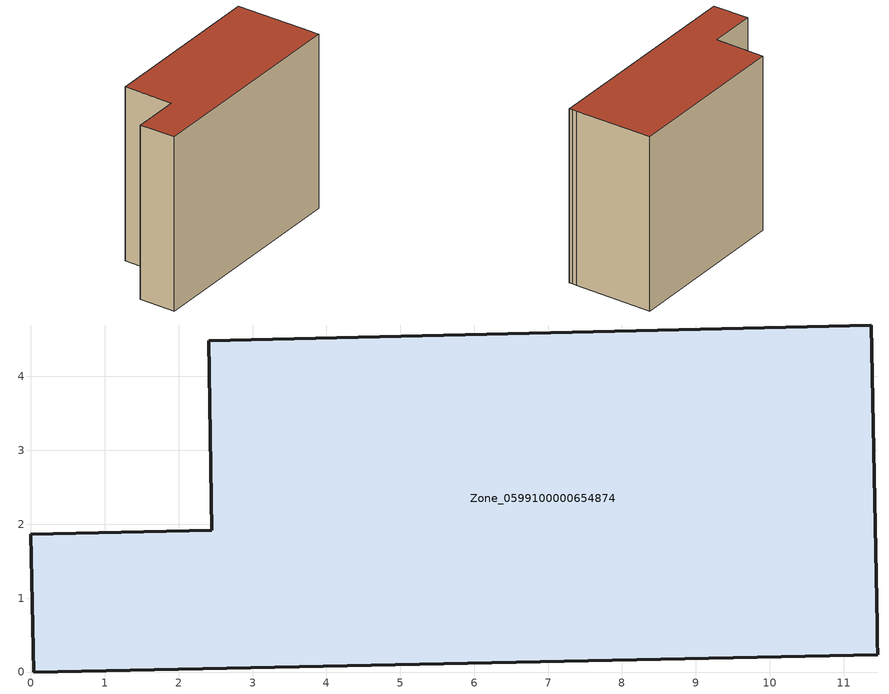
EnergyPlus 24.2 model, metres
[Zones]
Zone_0599100000654874
 floor ground (C_G): 11.46,0.23 0.04,0 0,1.87 2.45,1.92 2.41,4.49 11.37,4.7 11.45,0.62 11.46,0.42 z0
 wall outside (C_F): 0.04,0 11.46,0.23 11.46,0.42 11.45,0.62 11.37,4.7 2.41,4.49 2.45,1.92 0,1.87 0.04,0 z0:9.13
 roof outside (C_R): 11.45,0.62 11.37,4.7 2.41,4.49 2.45,1.92 0,1.87 0.04,0 11.46,0.23 11.46,0.42 z9.13
[BUILDING]
Pand.0599100000654874: North Axis=0; Terrain=City; Loads Convergence Tolerance Value=0.04; Temperature Convergence Tolerance Value=0.4; Solar Distribution=FullExterior; Maximum Number of Warmup Days=25; Minimum Number of Warmup Days=1
[Site:Location]
Rotterdam.The.Hague.AP_ZH_NLD Design_Conditions: Latitude=51.96; Longitude=4.45; Time Zone=1; Elevation=-4.5
[SITE:GROUNDTEMPERATURE:BUILDINGSURFACE]
18, 18, 18, 18, 18, 18, 18, 18, 18, 18, 18, 18
[MATERIAL] Thermal Absorptance=0.9; Solar Absorptance=0.7; Visible Absorptance=0.7
Name | Roughness | Thickness | Conductivity | Density | Specific Heat
G.TI.1946 | MediumSmooth | 0.15 | 1 | 540 | 1210
F.TI.1946 | Rough | 0.3 | 0.857143 | 1920 | 840
R.TI.1946 | MediumRough | 0.2 | 0.1 | 1500 | 1000
[CONSTRUCTION]
C_G: G.TI.1946
C_F: F.TI.1946
C_R: R.TI.1946
[ZONE]
Zone_0599100000654874: Type=1; Multiplier=1; Ceiling Height=Autocalculate; Volume=Autocalculate; Floor Area=autocalculate; Part of Total Floor Area=Yes
[ZONEINFILTRATION:DESIGNFLOWRATE]
Infil_Zone_0599100000654874: Zone or ZoneList or Space or SpaceList=Zone_0599100000654874; Schedule=AlwaysOn; Design Flow Rate Calculation Method=Flow/Area; Flow Rate per Floor Area=0.003; Constant Term Coefficient=1; Temperature Term Coefficient=0; Velocity Term Coefficient=0; Velocity Squared Term Coefficient=0
[HVACTEMPLATE:ZONE:IDEALLOADSAIRSYSTEM]
Zone_0599100000654874: Maximum Heating Supply Air Temperature=50; Minimum Cooling Supply Air Temperature=13; Maximum Heating Supply Air Humidity Ratio=0.0156; Minimum Cooling Supply Air Humidity Ratio=0.0077; Heating Limit=NoLimit; Cooling Limit=NoLimit; Dehumidification Control Type=ConstantSensibleHeatRatio; Cooling Sensible Heat Ratio=0.7; Dehumidification Setpoint=60; Humidification Control Type=None; Humidification Setpoint=30; Outdoor Air Method=None; Outdoor Air Flow Rate per Person=0.00944; Outdoor Air Flow Rate per Zone Floor Area=0; Outdoor Air Flow Rate per Zone=0; Demand Controlled Ventilation Type=None; Outdoor Air Economizer Type=NoEconomizer; Heat Recovery Type=None; Sensible Heat Recovery Effectiveness=0.7; Latent Heat Recovery Effectiveness=0.65
[ZONECONTROL:THERMOSTAT]
ThermostatControl_Zone_0599100000654874: Zone or ZoneList=Zone_0599100000654874; Control Type Schedule=DualSetpointControlType; Control 1=Thermostat_Zone_0599100000654874; Temperature Difference Between Cutout And Setpoint=0
[THERMOSTATSETPOINT:DUALSETPOINT]
Thermostat_Zone_0599100000654874: Heating Setpoint Temperature Schedule=HeatingSetpoint_Zone_0599100000654874; Cooling Setpoint Temperature Schedule=CoolingSetpoint_Zone_0599100000654874
[SCHEDULE:COMPACT]
HeatingSetpoint_Zone_0599100000654874: Through: 12/31, For: AllDays, Until: 24:00, 21
CoolingSetpoint_Zone_0599100000654874: Through: 12/31, For: AllDays, Until: 24:00, 24
DualSetpointControlType: Through: 12/31, For: AllDays, Until: 24:00, 4
AlwaysOn: Through: 12/31, For: AllDays, Until: 24:00, 1
